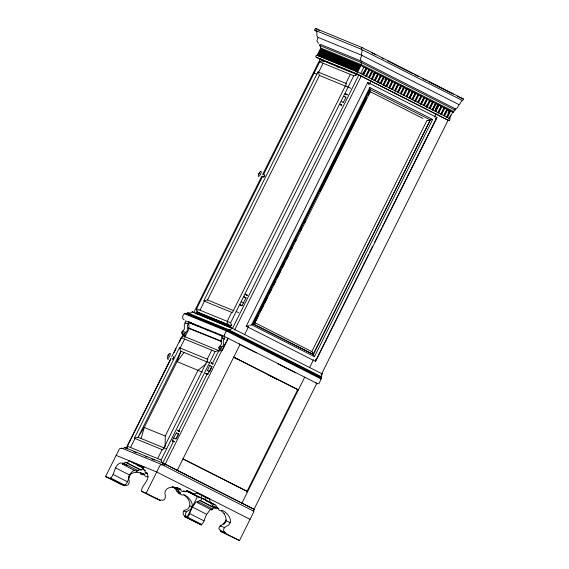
<?xml version="1.0" encoding="UTF-8"?>
<svg xmlns="http://www.w3.org/2000/svg" width="569" height="569" viewBox="0 0 569 569"><rect width="100%" height="100%" fill="white"/><g stroke="black" fill="none" stroke-linecap="round" stroke-linejoin="round"><path stroke-width="0.85" d="M165.195 446.594L165.23 436.032L198.048 370.213L206.063 363.918M370.412 91.559L254.72 323.171L255.054 322.964M184.015 495.172C189.072 497.896 192.941 506.481 186.397 509.732C181.283 510.258 182.549 516.794 187.173 517.065C183.097 514.319 186.547 510.955 189.818 509.924C196.056 505.101 189.079 496.659 183.666 494.546C182.599 495.905 179.797 494.468 180.252 492.811C175.985 492.612 176.49 487.413 172.073 486.936M180.252 492.811C178.197 490.727 176.418 487.363 172.542 486.787M218.425 508.451L212.721 505.99L211.512 503.558L206.604 500.933L205.274 498.956L205.238 497.05L209.648 498.857L209.584 500.428L210.715 502.427L215.921 505.364L217.13 507.797L218.425 508.451C217.97 510.109 220.772 511.545 221.832 510.187C227.244 512.299 234.229 520.742 227.991 525.564C224.719 526.595 221.27 529.959 225.345 532.705L225.075 533.245L220.544 531.396L220.594 530.088M136.574 470.762L136.93 471.53L137.876 470.62C139.327 468.849 142.47 471.082 143.388 467.931L129.063 460.662C128.146 463.813 125.002 461.58 123.551 463.351L122.449 464.247L122.456 462.903C113.736 462.761 115.471 474.574 110.173 478.451L105.564 476.566L116.133 455.364L156.703 471.993L250.047 519.348M211.632 509.504L211.768 509.909L214.022 507.655L199.634 500.371L197.443 502.64L197.614 501.417L195.864 502.185L192.372 507.086A15.05 4.424 -63.1 0 0 189.697 513.601L189.541 513.985A3.763 1.102 -63.1 0 1 188.972 515.144L187.087 517.683L184.555 516.645L184.825 516.104M223.61 524.483C227.899 520.457 225.765 513.992 221.341 510.905M221.135 341.386L189.228 328.526L188.567 327.95L189.064 326.521A4.339 4.175 -70.6 0 0 188.993 325.447L188.624 323.789L189.107 322.751L222.643 336.265L222.159 337.303L222.536 338.96M110.436 477.917L124.76 485.179C129.782 481.68 127.783 472.604 134.654 470.243M369.053 84.774L367.773 82.441L246.221 326.236L315.525 361.407L315.375 359.501M224.549 334.636L224.734 336.371M177.905 491.851L178.275 493.252L179.982 494.12M143.772 466.694C141.773 469.375 145.692 470.079 145.187 472.22L145.173 473.564L146.276 472.668C152.023 479.048 141.212 484.973 141.525 491.303L155.849 498.572L160.529 500.5L160.799 499.959C165.451 501.616 166.013 496.78 164.903 493.558C164.989 485.67 175.935 486.232 180.814 489.376C180.359 491.033 183.168 492.462 184.228 491.104L185.522 491.765L188.175 491.289L193.616 493.757L195.885 493.479L197.094 492.484M214.015 506.645L214.741 508.366L216.533 508.914M141.133 438.514L144.242 427.44L177.059 361.621L180.956 351.251L179.47 347.751L134.348 438.251L162.819 449.901L207.941 359.402L179.47 347.751M315.624 361.329L437.028 117.555L367.773 82.441M173.282 357.972L173.317 357.602M263.845 176.084L263.817 176.447L264.158 176.077M184.086 319.828C181.162 318.647 182.976 313.434 185.501 313.299A1.366 1.202 -61 0 0 185.921 313.377L227.849 330.056L321.542 377.588L319.664 382.311A2.013 0.59 -63.1 0 1 318.22 383.883L315.767 382.88M226.185 519.86C223.852 526.24 211.462 527.442 225.345 532.705M219.001 334.131L188.737 321.94L189.107 322.751M220.637 334.792L222.273 335.454L222.643 336.265M210.622 509.084L206.696 514.348A15.05 4.424 -63.1 0 0 204.022 520.87L203.866 521.254A3.763 1.102 -63.1 0 1 203.297 522.413L201.412 524.952L184.555 516.645M224.634 334.387L226.348 330.916L227.074 330.489L321.435 378.421M221.789 347.005L219.762 346.18C217.237 347.282 219.968 350.981 222.259 350.561L228.226 338.342L224.663 336.756L223.802 338.32L224.485 339.01L223.973 339.416A2.945 2.852 -70 0 0 223.247 340.447L223.439 345.034L222.643 346.372L220.85 347.481L221 349.935M219.762 346.18L221.412 344.209L221.22 339.622A2.945 2.852 -70 0 1 221.946 338.591L222.458 338.192L224.485 339.01M188.616 324.323L184.939 322.708L185.601 320.852L192.286 323.619L188.823 322.082L187.962 323.64L188.616 324.323L188.111 324.728A2.945 2.774 -66.1 0 0 187.386 325.76C187.144 328.775 188.439 334.921 182.749 331.009C180.48 331.848 182.45 335.639 184.719 335.177M182.749 331.009L184.392 329.038L184.278 324.472A2.945 2.774 -66.1 0 1 184.996 323.448L185.508 323.043M185.864 332.289C182.798 332.851 188.339 338.285 181.938 333.925M317.018 31.323L314.643 30.114L315.475 28.45L361.998 47.511L463.436 98.963L462.604 100.628A3.201 0.932 -63.1 0 0 460.47 102.833A2.034 0.59 -63.1 0 1 458.991 104.596L457.931 106.716A3.322 0.967 -63.1 0 1 455.591 108.921L455.015 110.066A1.607 0.469 -63.1 0 0 453.792 111.545L453.209 112.399L452.312 112.029M186.568 313.263L228.404 330.354C229.094 329.479 231.277 329.764 231.754 328.029L322.203 373.911A3.201 0.939 -63.1 0 0 321.691 376.898L321.378 377.524M116.183 455.392L119.206 449.318A2.02 1.956 -58.3 0 1 119.646 448.735L121.794 448.173A2.127 2.063 -58.3 0 0 122.584 448.486L124.092 448.045A1.479 1.43 -58.3 0 0 124.497 447.39L163.886 463.529L254.322 509.411L253.177 513.06L239.478 540.55L220.544 531.396M187.237 313.483L187.55 312.858L190.658 313.014L192.201 311.819L231.754 328.029M324.11 61.139L316.165 57.199L315.774 56.537L316.136 55.513L317.111 55.293L320.283 48.934L361.023 65.641L361.479 64.731L320.326 47.824L320.56 46.758L319.7 45.513M320.432 49.012L320.888 48.102M317.922 55.62L321.094 49.261M318.178 55.726L321.35 49.368M318.846 56.004L322.018 49.638M319.102 56.103L322.274 49.745M319.771 56.381L322.943 50.022M320.027 56.487L323.199 50.122M320.696 56.758L323.868 50.399M320.952 56.864L324.124 50.506M127.278 449.055L127.15 446.11L170.906 358.349M171.696 356.77L181.219 337.659L183.581 336.115L220.146 351.201M193.744 312.694L261.783 176.226M262.572 174.64L320.326 58.799M126.147 448.742L170.942 358.904M174.114 352.545L176.091 348.569M179.263 342.211L183.225 334.259M321.62 57.135L324.792 50.776M321.876 57.241L325.048 50.883M196.71 311.734L196.589 308.789L262.7 176.205M263.49 174.619L319.707 61.857L321.478 60.698M322.545 57.519L325.717 51.153M322.801 57.618L325.973 51.26M323.469 57.896L326.642 51.537M196.049 314.052L196.753 312.637L230.367 326.414M323.725 58.002L326.898 51.644M196.326 313.754L197.912 310.574M322.125 61.445L322.915 59.859M184.726 337.495L189.413 328.1M324.394 58.273L327.566 51.914M130.55 447.504L135.024 438.528M180.145 348.029L184.619 339.053M324.65 58.379L327.822 52.021M203.802 300.937L317.971 71.957L346.521 83.65L232.351 312.637L203.802 300.937L207.529 299.948L233.909 310.759M325.319 58.65L328.491 52.291M200.011 310.19L204.484 301.221M318.654 72.235L323.128 63.259M325.575 58.756L328.747 52.398M326.243 59.034L329.415 52.668M326.499 59.14L329.671 52.775M327.168 59.411L330.34 53.052M207.529 299.948L319.458 75.457L317.971 71.957M327.424 59.517L330.596 53.159M328.093 59.788L331.265 53.429M328.349 59.894L331.521 53.536M329.017 60.165L332.182 53.806M329.273 60.271L332.445 53.913M329.942 60.549L333.107 54.183M330.198 60.655L333.37 54.29M105.564 476.566L119.959 483.87L120.23 483.33M330.866 60.926L334.031 54.567M331.122 61.032L334.295 54.674M331.791 61.303L334.956 54.944M332.047 61.409L335.219 55.051M332.716 61.68L335.881 55.321M332.972 61.786L336.144 55.428M333.64 62.064L336.805 55.698M333.896 62.17L337.068 55.805M334.558 62.441L337.73 56.082M334.821 62.547L337.993 56.189M124.369 485.677L124.639 485.137C129.291 486.794 129.853 481.957 128.743 478.735C128.829 470.848 139.775 471.409 144.654 474.553C144.199 476.21 147.001 477.64 148.068 476.281M128.21 477.789L129.775 474.646M119.959 483.87L124.497 485.72L124.76 485.179M335.482 62.818L338.655 56.459M335.746 62.924L338.918 56.566M336.407 63.195L339.579 56.836M336.67 63.301L339.842 56.943M337.332 63.579L340.504 57.22M337.595 63.685L340.767 57.32M338.256 63.956L341.428 57.597M338.519 64.062L341.692 57.704M339.181 64.333L342.353 57.974M339.444 64.439L342.616 58.081M340.106 64.71L343.278 58.351M340.369 64.816L343.534 58.458M341.03 65.094L344.202 58.735M341.293 65.2L344.458 58.835M341.955 65.471L345.127 59.112M342.218 65.577L345.383 59.219M342.879 65.848L346.052 59.489M343.143 65.954L346.308 59.596M343.804 66.232L346.976 59.866M344.067 66.331L347.232 59.973M344.729 66.609L347.901 60.25M344.992 66.715L348.157 60.35M345.653 66.986L348.825 60.627M345.909 67.092L349.082 60.734M346.578 67.362L349.75 61.004M346.834 67.469L350.006 61.111M347.503 67.747L350.675 61.381M347.759 67.846L350.931 61.488M348.427 68.124L351.599 61.765M348.683 68.23L351.855 61.872M349.352 68.5L352.524 62.142M349.608 68.607L352.78 62.249M350.276 68.877L353.449 62.519M350.532 68.984L353.705 62.626M314.643 30.114L361.173 49.183L361.998 47.511M351.201 69.262L354.373 62.896M351.457 69.361L354.629 63.003M157.67 458.6L162.144 449.624M207.265 359.124L211.739 350.148M352.126 69.638L355.298 63.28M352.382 69.745L355.554 63.387M231.668 312.36L227.195 321.329L227.998 324.55M345.838 83.373L350.312 74.397M353.05 70.015L356.222 63.657M353.306 70.122L356.478 63.764M353.975 70.392L357.147 64.034M354.231 70.499L357.403 64.141M458.991 104.596L361.848 55.321L360.462 58.721L360.959 60.826M354.9 70.776L358.072 64.411M173.595 441.345L162.556 463.486L161.07 459.994L215.139 351.542L218.866 350.554L212.152 364.018M355.156 70.883L358.328 64.517M355.824 71.153L358.996 64.795M231.803 325.532L230.616 322.73L353.733 75.798L356.713 75.008M356.08 71.26L359.252 64.902M172.72 440.947L172.179 440.655L176.34 432.938M141.525 491.303L146.133 493.195L159.725 465.926A2.02 1.344 -64.7 0 1 160.124 465.321L161.788 464.56A2.127 1.415 -64.7 0 0 162.329 464.773L163.502 464.19A1.479 0.982 -64.7 0 0 163.886 463.529M361.713 61.303L320.034 44.226L319.465 45.371L361.144 62.448L361.713 61.303L455.591 108.921M356.749 71.53L359.921 65.172M357.005 71.637L360.177 65.279M229.833 327.481L231.021 325.098M355.625 75.172L356.414 73.586M218.638 350.689L219.513 348.918M178.709 431.089L207.429 373.484M173.652 437.924C176.162 440.584 177.322 435.911 178.538 434.012L176.006 439.097L175.522 438.855M208.78 371.308L209.584 371.742L212.123 366.656L211.746 366.493L207.877 374.359L207.336 374.061M241.669 305.567L242.081 305.752L245.979 297.879M346.009 97.37L343.285 102.37M232.415 328.541L359.003 74.646M164.441 465.563L165.124 464.183L254.322 509.411M164.939 464.638L225.978 342.204M226.775 340.618L227.564 339.024M360.76 73.472L363.925 67.114M234.57 330.091L361.329 75.848M362.752 73.529L363.541 71.943M362.837 74.525L366.009 68.166L365.526 67.967M363.164 74.738L366.329 68.38L366.82 68.579L363.648 74.937M365.725 75.99L368.897 69.631L368.413 69.432M155.849 498.572L156.119 498.031M368.612 77.455L371.785 71.097L371.301 70.897M368.94 77.669L372.112 71.31L372.595 71.509L369.423 77.868M372.98 74.788L373.769 73.209M371.5 78.92L374.672 72.562M244.535 334.686L248.504 326.727M369.53 83.992L371.123 80.798M177.059 470.783L240.082 344.38L239.435 344.11M249.912 325.404L251.662 324.785L369.8 87.541L369.921 88.828M369.971 89.333L430.328 119.945L313.37 354.494L253.027 323.889L369.971 89.333L253.148 323.932A2.532 0.477 -17.1 0 0 252.359 324.223L251.654 324.579M255.189 321.905L258.354 315.546M260.339 311.577L263.504 305.226M264.293 303.64L267.466 297.281M269.443 293.312L271.427 289.344M273.404 285.375L275.382 281.399M277.366 277.43L280.531 271.079M282.509 267.11L284.493 263.134M286.47 259.165L288.447 255.197M291.62 248.845L292.409 247.252M295.574 240.9L296.371 239.314M300.724 230.573L301.513 228.987M304.685 222.635L305.475 221.049M320.518 190.871L345.468 140.842M346.258 139.249L349.423 132.897M350.219 131.311L354.572 122.577M355.362 120.984L358.534 114.632M359.324 113.046L362.489 106.688M363.285 105.101L366.45 98.75M368.428 94.781L370.014 91.602M377.603 82.064L380.775 75.705L381.258 75.905L378.086 82.263L377.603 82.064L376.792 81.651L377.283 81.851L380.448 75.492L379.964 75.293M383.335 76.957L380.17 83.316L379.679 83.117L380.974 83.728L384.146 77.37L383.662 77.171L380.49 83.529M384.95 79.816L385.739 78.223L386.23 78.422L383.058 84.781L382.574 84.582L383.862 85.194L387.034 78.835L386.55 78.636L383.378 84.994M389.118 79.888L385.946 86.246L385.462 86.047L386.749 86.659L389.921 80.3L389.438 80.101L386.266 86.46M388.833 87.711L392.005 81.353L391.522 81.154M391.721 89.177L394.893 82.818M394.609 90.642L397.781 84.283L397.297 84.084M397.496 92.107L400.668 85.748L400.185 85.549M206.405 500.087L197.55 496.438L186.909 517.605M400.384 93.572L403.556 87.213L403.072 87.014M201.839 495.663L200.779 497.783L186.618 490.599M403.272 95.037L406.444 88.679L405.96 88.48M403.599 95.251L406.764 88.892L407.255 89.091L404.082 95.45M406.159 96.502L409.331 90.144L408.848 89.945M409.047 97.968L412.219 91.609L411.736 91.41M415.107 93.074L411.935 99.433L411.451 99.234M415.15 101.111L418.322 94.753L418.805 94.952L415.633 101.31L415.15 101.111L414.339 100.699L414.829 100.898L417.995 94.539L417.511 94.34M418.037 102.576L421.209 96.218L421.693 96.417L418.521 102.776L418.037 102.576L417.226 102.164L417.717 102.363L420.882 96.005L420.399 95.805M423.777 97.47L420.605 103.828L420.121 103.629L421.409 104.241L424.581 97.882L424.097 97.683L420.925 104.042M423.492 105.293L426.665 98.935M426.7 106.972L429.872 100.613L430.356 100.813L427.184 107.171L425.897 106.567L426.686 104.973M429.552 100.4L426.38 106.759L425.897 106.567M429.268 108.224L432.44 101.865L431.956 101.666M220.665 531.439L220.936 530.898M225.047 522.84L226.22 520.486M432.156 109.689L435.328 103.33M254.827 322.694L311.84 351.606L426.949 120.486L428.265 120.479M435.377 109.326L437.732 104.596L438.215 104.796L435.043 111.154M246.59 492.178L297.722 389.623L298.369 389.886L233.738 357.097M313.661 355.099L314.458 356.671L432.653 119.44L430.875 119.753M241.69 503.572L304.714 377.169M309.543 367.666L313.512 359.708M434.538 116.972L436.131 113.772M437.931 112.619L441.103 106.261L440.619 106.062M315.375 361.308L368.776 254.08M369.566 252.494L372.731 246.135M374.708 242.166L377.873 235.815M378.67 234.222L381.827 227.87M382.624 226.284L436.423 118.26M440.819 114.092L443.991 107.726L443.507 107.527M443.706 115.557L446.878 109.191L446.395 108.992M444.033 115.763L447.206 109.404L447.689 109.604L444.517 115.962M448.095 112.847L448.884 111.254M446.594 117.022L449.766 110.656L449.282 110.457M253.34 510.663L316.826 383.314L227.963 338.228M321.663 373.812L448.244 119.924M449.033 118.345L450.62 115.166M321.165 375.063L321.819 373.755L322.203 373.911M452.654 112.121L449.517 118.544L448.998 118.288C451.068 118.181 449.318 121.738 448.08 120.258L358.84 74.98L320.162 59.133M184.015 352.503L177.059 361.621L202.322 372.126M179.818 489.297C178.758 490.656 175.949 489.226 176.404 487.569L180.814 489.376M437.006 117.612L435.427 118.452M168.495 354.779C166.561 357.048 169.285 356.045 168.495 354.779A2.824 0.825 -63.1 0 1 168.78 354.402M259.414 172.777C257.48 175.039 260.218 174.043 259.414 172.777A2.824 0.832 -63.1 0 1 259.706 172.393M199.691 500.386L200.366 500.663L201.504 499.312A3.855 1.131 -63.1 0 0 202.087 498.302L208.119 501.36M168.552 359.167L167.571 359.195M251.932 324.422L253.148 323.939L313.491 354.544M253.312 323.782L254.834 323.114L253.027 323.889M314.458 356.671L251.662 324.785M248.873 325.774L247.572 326.144M224.542 513.615L224.072 513.558M429.325 120.187L428.478 120.429M134.348 438.251L138.068 437.262L164.42 448.045M428.564 120.408L428.158 120.5M143.153 474.916L140.97 474.468L140.244 472.747L143.921 474.254M247.551 326.144L246.32 326.307M190.423 491.943L188.787 491.893L193.19 493.7M253.731 511.225L161.788 464.56L121.794 448.173M157.016 498.295L156.048 498.657M223.318 336.08C222.152 335.262 221.021 337.993 222.458 338.192M345.34 93.892L346.286 94.191M342.879 102.178L341.606 101.538M340.113 104.234L340.155 104.283M341.649 105.037L342.012 105.208M247.166 295.19L245.303 294.251L246.057 294.6M246.007 294.699L247.266 295.361L245.552 294.393M245.95 297.893L244.45 297.11M241.434 301.968L243.447 302.95M240.929 305.333C243.617 306.57 239.2 304.593 240.381 304.884M240.04 304.87L241.249 305.368M212.102 363.328L210.943 362.901L211.568 363.193M211.561 366.358L209.677 365.454L207.393 370.661M207.201 370.533L208.268 371.045M206.725 373.933L207.721 374.409L207.258 374.068M243.845 296.819L244.364 297.118L244.044 296.918M208.923 371.422L209.193 371.521M195.779 324.963L188.737 321.94M197.415 325.624L199.05 326.286M188.567 327.95L221.291 341.13M218.973 347.695L221 348.513M361.848 55.321L318.078 37.39L316.905 40.876L318.548 43.443M459.603 97.399L463.436 98.963M377.076 73.828L377.56 74.027L374.388 80.385L373.904 80.186M317.111 55.293L357.73 71.936L450.001 118.743M448.969 110.663L450.584 111.325M452.17 111.922L452.689 112.185M316.165 57.199L356.777 73.842L449.048 120.656M325.347 61.658L322.068 60.314L323.989 61.288M326.172 61.993L353.349 73.131M354.174 73.465L356.635 74.475M336.891 66.573L339.288 67.555M319.707 61.857L353.733 75.798M430.328 119.945L313.277 354.195M314.116 73.074L316.848 74.198M345.397 85.898L350.746 88.273M319.458 75.457L345.838 86.268M196.589 308.789L230.616 322.73M197.535 312.068L231.284 325.895M198.638 312.708L229.926 325.525M232.572 328.477L192.201 311.819M187.55 312.858L228.717 329.728L321.691 376.898M185.501 313.299L227.138 330.361L321.478 378.221M185.437 313.427L227.138 330.361A1.366 0.64 -64.2 0 0 227.38 330.369L227.728 330.12L321.528 377.709M184.335 313.697L226.348 330.916L321.279 379.075M195.857 325.077L189.171 322.339L191.447 323.491M197.5 325.745L199.136 326.421M206.519 329.444L208.154 330.112M215.537 333.142L217.173 333.811M218.816 334.48L221.277 335.49M181.219 337.659L215.139 351.542M206.824 361.649L209.548 362.759M207.301 362.033L180.956 351.251L138.068 437.262L144.242 427.44L165.23 436.032M163.943 447.661L166.66 448.77M127.15 446.11L161.07 459.994M133.822 451.729L136.29 452.739M145.33 456.438L146.973 457.113M151.902 459.126L154.363 460.136M131.994 462.305L144.149 467.284M137.186 465.392L143.388 467.931M141.795 467.704L143.402 468.358M187.037 490.791L189.242 491.694M183.318 490.862L185.522 491.765M206.604 500.933L211.014 502.74M174.448 488.138L176.795 489.105M210.558 502.939L214.968 504.746M176.61 491.196L178.958 492.157M212.721 505.99L217.13 507.797M189.847 506.04L192.194 507M225.957 520.834L230.367 522.641M183.879 510.934L186.227 511.894M219.983 525.728L224.392 527.534M181.959 332.516L185.067 333.797M311.84 351.606L312.666 352.588M345.44 93.785L346.763 94.561M346.706 94.532L347.197 94.81M245.829 297.836L245.424 297.644M206.874 373.826L205.836 373.47L207.699 374.388M177.784 430.441L177.364 430.256L179.135 431.16M179.228 431.202L178.716 430.904M346.834 94.639L347.246 94.831L346.756 94.433M344.209 96.46L343.847 96.31L345.269 96.979M343.107 102.292L343.335 102.37M245.566 294.493L245.147 294.301L245.694 294.593M211.412 362.994L213.005 363.804L211.22 363.065M212.642 363.769L213.062 363.961L212.522 363.669M206.177 373.492L205.765 373.3L206.334 373.563M207.465 374.167L207.671 374.238M222.273 335.454L224.492 336.485M210.018 365.604L210.509 365.839M176.44 432.952L177.5 433.464M236.206 311.513L238.816 312.772M345.988 94.17L345.127 93.771M346.677 94.568L346.137 94.305M341.492 104.966C337.538 103.181 343.825 106.168 340.909 104.803M240.822 305.098L240.082 304.771M241.228 305.354L242.081 305.752M212.493 363.698L211.953 363.435M207.308 374.096L206.334 373.691M178.673 430.811L179.427 431.16L177.955 430.449M172.756 440.911L173.289 441.174M173.445 441.309L174.299 441.708L172.485 440.947M341.059 104.689L340.07 104.234M241.078 305.219L240.239 304.856M178.517 430.676L177.542 430.221L177.905 430.548M240.701 305.091L241.348 305.361M212.052 363.427L212.578 363.691M208.261 371.038L208.816 371.322M178.097 430.655L178.744 430.918M172.919 441.046L173.815 441.444M371.834 52.881L375.789 54.887M382.105 58.088L383.698 58.899M387.631 60.89L412.902 73.714M414.481 74.518L418.485 76.545M422.44 78.55L424.026 79.347M424.751 79.724L426.33 80.528M427.909 81.324L453.28 94.191M457.234 96.197L458.813 97M361.173 49.183L462.604 100.628M315.475 28.45L319.437 30.456M361.144 62.448L455.015 110.066M453.792 111.545L361.194 64.574L361.258 62.547M453.209 112.399L360.902 65.57L357.73 71.936L356.841 72.661L356.777 73.842M446.693 109.433L449.723 110.969M369.928 87.619L432.653 119.44M370.803 92L422.995 118.48M239.072 344.117L256.413 352.915M277.693 363.712L295.816 372.908M191.76 323.398L193.275 324.166M233.88 357.232L297.722 389.623M234.307 357.638L237.458 359.238M267.409 374.43L276.868 379.231M183.005 458.856L247.636 491.644L183.14 458.991M124.497 447.39L126.069 448.187M197.258 492.654L209.072 498.65M196.682 492.804L208.482 498.793M186.412 490.691L197.55 496.438M186.554 491.097L198.595 497.114M143.345 469.589L145.607 470.734M126.951 462.867L141.276 470.129M146.276 472.668L147.784 473.436M125.685 462.348L140.01 469.617M200.366 500.663L213.937 507.548M123.551 463.351L138.288 470.791M123.21 463.287L127.733 465.584M198.197 501.652L212.742 509.013M122.449 464.247L136.773 471.509M197.343 502.647L211.675 509.916M115.457 467.853L129.782 475.115M192.372 507.086L206.696 514.348M113.21 474.539L127.534 481.808M189.697 513.601L204.029 520.87M146.133 493.195L160.529 500.5M225.075 533.245L239.478 540.55M187.357 517.143L201.682 524.412M110.173 478.451L124.497 485.72M187.087 517.683L201.412 524.952M345.618 94.041L347.09 94.61M345.248 96.972L345.746 97.228M341.578 104.959L340.433 104.433M245.637 294.571L246.782 295.091M241.313 305.347L241.811 305.596M207.393 374.089L206.035 373.456M177.478 433.457L177.983 433.713M172.663 440.918L174.142 441.757M172.67 441.046L172.393 440.769M317.801 37.205C315.439 35.541 318.576 32.084 315.482 30.619M361.72 55.2C360.554 53.408 363.221 51.281 361.585 49.51M312.616 352.488L313.078 353.605M370.213 90.201L370.419 91.46M260.474 171.539A2.824 0.832 -63.1 0 1 261.064 172.948A2.824 0.832 -63.1 0 1 258.98 176.283A2.824 0.832 -63.1 0 1 258.582 174.576M258.959 173.666A2.824 0.832 -63.1 0 1 259.187 173.218M259.969 172.044A2.824 0.832 -63.1 0 1 260.225 171.76M264.222 174.982A1.423 0.42 -63.1 0 1 264.741 175.288A1.423 0.42 -63.1 0 1 263.803 177.087A1.423 0.42 -63.1 0 1 263.319 176.71M169.548 353.541A2.824 0.825 -63.1 0 1 170.174 354.814A2.824 0.825 -63.1 0 1 168.211 358.178A2.824 0.825 -63.1 0 1 167.528 357.005M167.834 356.13A2.824 0.825 -63.1 0 1 168.04 355.675M169.05 354.053A2.824 0.825 -63.1 0 1 169.306 353.769M173.303 356.991A1.423 0.413 -63.1 0 1 173.815 357.296A1.423 0.413 -63.1 0 1 172.876 359.096A1.423 0.413 -63.1 0 1 172.4 358.719M369.217 69.845L366.052 76.203L366.536 76.402L369.708 70.044L369.217 69.845M374.999 72.775L371.827 79.134L372.311 79.333L375.483 72.974L374.999 72.775M377.887 74.24L374.715 80.599L375.199 80.798L378.371 74.439L377.887 74.24M392.326 81.566L389.153 87.925L389.637 88.124L392.809 81.765L392.326 81.566M395.213 83.031L392.041 89.39L392.532 89.589L395.697 83.23L395.213 83.031M398.101 84.496L394.929 90.855L395.419 91.054L398.584 84.696L398.101 84.496M400.989 85.962L397.823 92.32L398.307 92.519L401.479 86.161L400.989 85.962M403.876 87.427L400.711 93.785L401.195 93.985L404.367 87.626L403.876 87.427M409.659 90.357L406.486 96.716L406.97 96.915L410.142 90.556L409.659 90.357M412.546 91.822L409.374 98.181L409.858 98.38L413.03 92.022L412.546 91.822M415.434 93.288L412.262 99.646L412.745 99.845L415.918 93.487L415.434 93.288M426.985 99.148L423.813 105.507L424.296 105.706L427.468 99.347L426.985 99.148M432.76 102.079L429.588 108.437L430.079 108.636L433.244 102.278L432.76 102.079M435.648 103.544L432.476 109.902L432.966 110.102L436.131 103.743L435.648 103.544M438.535 105.009L435.37 111.368L435.854 111.567L439.026 105.208L438.535 105.009M441.423 106.474L438.258 112.833L438.742 113.032L441.914 106.673L441.423 106.474M444.318 107.939L441.146 114.298L441.629 114.497L444.802 108.138L444.318 107.939M450.093 110.87L446.921 117.228L447.405 117.427L450.577 111.069L450.093 110.87M178.261 433.877L177.869 433.713L178.261 433.877"/></g></svg>
